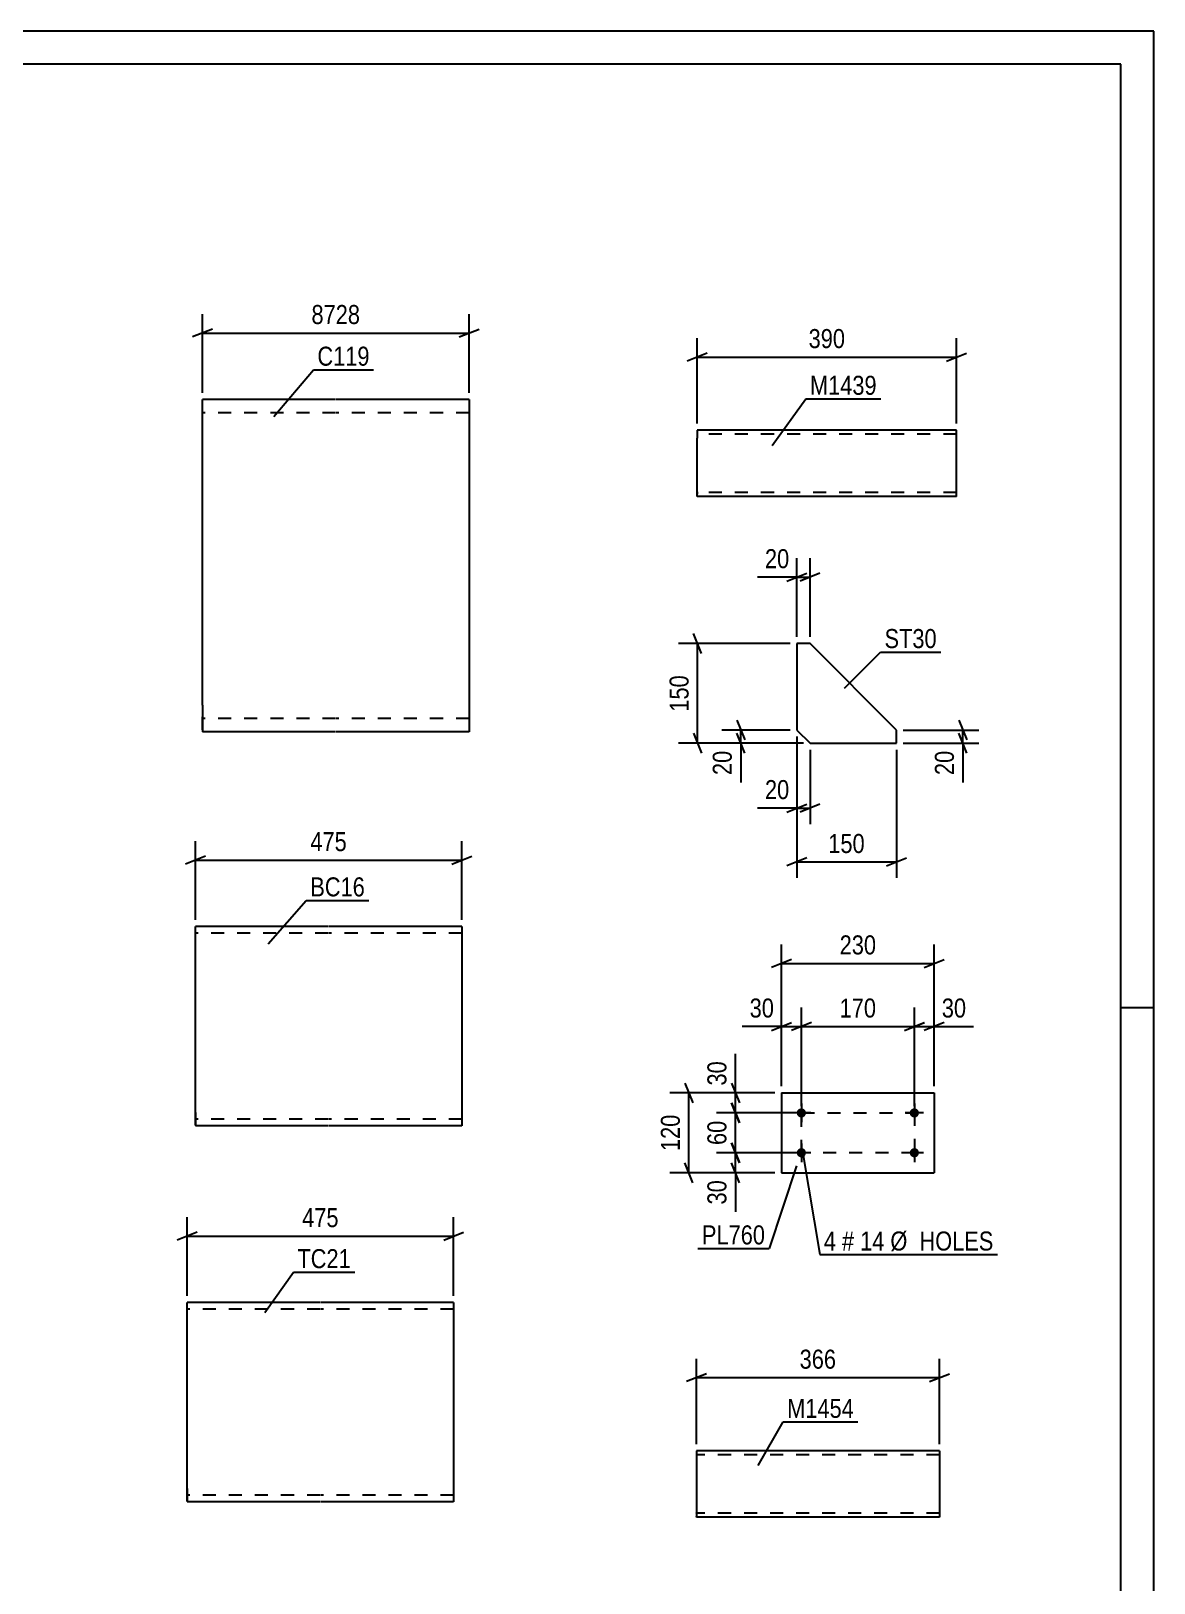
# Model space of a CAD drawing. Header units: millimetres. Extents: x 0 to 841, y 0 to 594.
# Drawn here: x 672 to 841, y 360.5 to 594 of the extents above; entities that cross this region are included whole.
import ezdxf

# ---------------------------------------------------------------- set-up
doc = ezdxf.new("R2010")
doc.units = ezdxf.units.MM
doc.linetypes.add('DXK_LINE_DOT2', pattern=[3.9198, 1.9599, -1.9599])
doc.styles.add('Arial Narrow', font='ARIALN.TTF', dxfattribs={"height": 0.2})

# ---------------------------------------------------------------- blocks, each defined once
blk = doc.blocks.new('Unknown-284859361-1134')
at = {"color": 5, "linetype": 'Continuous'}
for p, q in [((841, 594), (0, 594)), ((841, 0), (841, 594)), ((836, 589), (5, 589)), ((836, 5), (836, 589)), ((841, 447), (836, 447))]:
    blk.add_line(p, q, dxfattribs=at)
blk = doc.blocks.new('Part-284859361-10966 - 10965')
at = {"color": 2, "linetype": 'Continuous'}
for p, q in [((715.53, 402.66), (695.53, 402.66)), ((695.53, 374.66), (695.53, 402.66)), ((735.63, 402.66), (715.63, 402.66)), ((735.63, 402.66), (735.63, 372.66)), ((695.53, 374.66), (695.53, 372.66)), ((715.53, 372.66), (695.53, 372.66)), ((735.63, 372.66), (715.63, 372.66))]:
    blk.add_line(p, q, dxfattribs=at)
at = {"color": 7, "linetype": 'DXK_LINE_DOT2'}
for p, q in [((715.53, 401.66), (695.53, 401.66)), ((735.63, 401.66), (715.63, 401.66)), ((695.53, 372.81), (695.53, 374.66)), ((695.53, 373.66), (695.53, 373.73)), ((715.53, 373.66), (695.53, 373.66)), ((735.63, 373.66), (715.63, 373.66)), ((735.63, 373.66), (735.63, 373.73))]:
    blk.add_line(p, q, dxfattribs=at)
blk = doc.blocks.new('Part-284859361-10974 - 10973')
at = {"color": 2, "linetype": 'Continuous'}
for p, q in [((716.77, 459.24), (696.77, 459.24)), ((696.77, 431.24), (696.77, 459.24)), ((736.87, 459.24), (716.87, 459.24)), ((736.87, 459.24), (736.87, 429.24)), ((696.77, 431.24), (696.77, 429.24)), ((716.77, 429.24), (696.77, 429.24)), ((736.87, 429.24), (716.87, 429.24))]:
    blk.add_line(p, q, dxfattribs=at)
at = {"color": 7, "linetype": 'DXK_LINE_DOT2'}
for p, q in [((716.77, 458.24), (696.77, 458.24)), ((736.87, 458.24), (716.87, 458.24)), ((696.77, 429.39), (696.77, 431.24)), ((696.77, 430.24), (696.77, 430.31)), ((716.77, 430.24), (696.77, 430.24)), ((736.87, 430.24), (716.87, 430.24)), ((736.87, 430.24), (736.87, 430.31))]:
    blk.add_line(p, q, dxfattribs=at)
blk = doc.blocks.new('Part-284859361-11006 - 11005')
at = {"color": 2, "linetype": 'Continuous'}
for p, q in [((789.25, 501.82), (787.25, 501.82)), ((787.25, 501.82), (787.25, 488.82)), ((802.25, 488.82), (789.25, 501.82)), ((787.25, 488.82), (789.25, 486.82)), ((802.25, 486.82), (802.25, 488.82)), ((789.25, 486.82), (802.25, 486.82))]:
    blk.add_line(p, q, dxfattribs=at)
blk = doc.blocks.new('Part-284859361-11113 - 11112')
at = {"color": 2, "linetype": 'Continuous'}
for p, q in [((772.29, 533.94), (772.29, 532.74)), ((811.27, 533.94), (772.29, 533.94)), ((772.29, 524.68), (772.29, 532.74)), ((811.27, 523.94), (811.27, 533.94)), ((772.29, 524.03), (772.29, 524.68)), ((772.29, 523.94), (772.29, 524.03)), ((811.27, 523.94), (772.29, 523.94))]:
    blk.add_line(p, q, dxfattribs=at)
at = {"color": 7, "linetype": 'DXK_LINE_DOT2'}
for p, q in [((811.27, 533.34), (772.29, 533.34)), ((772.29, 524.68), (772.29, 524.29)), ((772.29, 524.54), (772.29, 524.58)), ((811.27, 524.54), (772.29, 524.54)), ((772.29, 523.94), (772.29, 523.94)), ((811.27, 524.54), (811.27, 524.58))]:
    blk.add_line(p, q, dxfattribs=at)
blk = doc.blocks.new('Part-284859361-11120 - 11119')
at = {"color": 2, "linetype": 'Continuous'}
for p, q in [((808.72, 380.36), (772.15, 380.36)), ((772.15, 380.36), (772.15, 370.45)), ((808.72, 380.36), (808.72, 370.36)), ((772.15, 370.36), (772.15, 370.45)), ((808.72, 370.36), (772.15, 370.36))]:
    blk.add_line(p, q, dxfattribs=at)
at = {"color": 7, "linetype": 'DXK_LINE_DOT2'}
for p, q in [((808.72, 379.76), (772.15, 379.76)), ((808.72, 380.27), (808.72, 380.36)), ((772.15, 370.96), (772.15, 371.01)), ((808.72, 370.96), (772.15, 370.96)), ((808.72, 370.96), (808.72, 371.01))]:
    blk.add_line(p, q, dxfattribs=at)
blk = doc.blocks.new('Part-284859361-11127 - 11126')
at = {"color": 2, "linetype": 'Continuous'}
for p, q in [((784.95, 434.2), (784.95, 422.2)), ((784.95, 434.2), (807.95, 434.2)), ((807.95, 434.2), (807.95, 422.2)), ((784.95, 422.2), (807.95, 422.2))]:
    blk.add_line(p, q, dxfattribs=at)
blk = doc.blocks.new('Bolt-284859361-11128 - 11126')
at = {"linetype": 'Continuous'}
for points in [[(787.95, 430.5, -1), (787.95, 431.9, -1)], [(804.95, 430.5, -1), (804.95, 431.9, -1)], [(787.95, 424.5, -1), (787.95, 425.9, -1)], [(804.95, 424.5, -1), (804.95, 425.9, -1)]]:
    blk.add_hatch(color=1, dxfattribs=at).paths.add_polyline_path(points)
at = {"color": 1, "linetype": 'Continuous'}
for p, q in [((787.95, 432.6), (787.95, 429.8)), ((804.95, 432.6), (804.95, 429.8)), ((789.35, 431.2), (786.55, 431.2)), ((806.35, 431.2), (803.55, 431.2)), ((789.35, 425.2), (786.55, 425.2)), ((787.95, 426.6), (787.95, 423.8)), ((806.35, 425.2), (803.55, 425.2)), ((804.95, 426.6), (804.95, 423.8))]:
    blk.add_line(p, q, dxfattribs=at)
blk = doc.blocks.new('Part-284859361-11135 - 11134')
at = {"color": 2, "linetype": 'Continuous'}
for p, q in [((717.85, 538.56), (697.85, 538.56)), ((697.85, 492.56), (697.85, 538.56)), ((737.95, 538.56), (717.95, 538.56)), ((737.95, 538.56), (737.95, 488.56)), ((697.85, 492.56), (697.85, 488.56)), ((717.85, 488.56), (697.85, 488.56)), ((737.95, 488.56), (717.95, 488.56))]:
    blk.add_line(p, q, dxfattribs=at)
at = {"color": 7, "linetype": 'DXK_LINE_DOT2'}
for p, q in [((717.85, 536.56), (697.85, 536.56)), ((737.95, 536.56), (717.95, 536.56)), ((697.85, 488.86), (697.85, 492.56)), ((717.85, 490.56), (697.85, 490.56)), ((737.95, 490.56), (717.95, 490.56))]:
    blk.add_line(p, q, dxfattribs=at)
blk = doc.blocks.new('Rectangle-284859361-12777 - 11126')
at = {"color": 1, "linetype": 'DXK_LINE_DOT2'}
blk.add_lwpolyline([(787.95, 431.2), (804.96, 431.2), (804.96, 425.2), (787.95, 425.2), (787.95, 431.2)], close=True, dxfattribs=at)
blk = doc.blocks.new('StraightDimension-284859361-11146 - 10965')
at = {"color": 7, "linetype": 'Continuous'}
for p, q in [((695.53, 403.66), (695.53, 415.51)), ((735.63, 403.66), (735.63, 415.51)), ((697.03, 413.26), (694.03, 412.06)), ((695.53, 412.66), (735.63, 412.66)), ((734.13, 412.06), (737.13, 413.26))]:
    blk.add_line(p, q, dxfattribs=at)
at = {"color": 0}
blk.add_wipeout([(718.93, 413.41), (718.93, 417.61), (712.24, 417.61), (712.24, 413.41)], dxfattribs=at)
at = {"color": 3, "style": 'Arial Narrow'}
blk.add_text('475', height=2.863, dxfattribs=at).set_placement((712.84, 414.01))
blk = doc.blocks.new('StraightDimension-284859361-11151 - 10973')
at = {"color": 7, "linetype": 'Continuous'}
for p, q in [((696.77, 460.24), (696.77, 472.09)), ((736.87, 460.24), (736.87, 472.09)), ((698.27, 469.84), (695.27, 468.64)), ((735.37, 468.64), (738.37, 469.84)), ((696.77, 469.24), (736.87, 469.24))]:
    blk.add_line(p, q, dxfattribs=at)
at = {"color": 0}
blk.add_wipeout([(720.16, 469.99), (720.16, 474.19), (713.47, 474.19), (713.47, 469.99)], dxfattribs=at)
at = {"color": 3, "style": 'Arial Narrow'}
blk.add_text('475', height=2.863, dxfattribs=at).set_placement((714.07, 470.59))
blk = doc.blocks.new('StraightDimension-284859361-11235 - 11005')
at = {"color": 7, "linetype": 'Continuous'}
for p, q in [((787.25, 487.82), (787.25, 466.56)), ((802.25, 485.82), (802.25, 466.56)), ((788.75, 469.56), (785.75, 468.36)), ((800.75, 468.36), (803.75, 469.56)), ((787.25, 468.96), (802.25, 468.96))]:
    blk.add_line(p, q, dxfattribs=at)
at = {"color": 0}
blk.add_wipeout([(798.09, 469.71), (798.09, 473.91), (791.4, 473.91), (791.4, 469.71)], dxfattribs=at)
at = {"color": 3, "style": 'Arial Narrow'}
blk.add_text('150', height=2.863, dxfattribs=at).set_placement((792, 470.31))
blk = doc.blocks.new('StraightDimension-284859361-11227 - 11005')
at = {"color": 7, "linetype": 'Continuous'}
for p, q in [((803.25, 488.82), (814.65, 488.82)), ((811.65, 490.32), (812.85, 487.32)), ((812.85, 485.32), (811.65, 488.32)), ((812.25, 486.82), (812.25, 488.82)), ((803.25, 486.82), (814.65, 486.82))]:
    blk.add_line(p, q, dxfattribs=at)
at = {"color": 0}
blk.add_wipeout([(811.5, 486.3), (807.3, 486.3), (807.3, 481.44), (811.5, 481.44)], dxfattribs=at)
at = {"color": 7, "linetype": 'Continuous'}
blk.add_line((812.25, 486.82), (812.25, 480.92), dxfattribs=at)
blk.add_line((812.25, 486.82), (812.25, 480.92), dxfattribs=at)
at = {"color": 3, "style": 'Arial Narrow'}
blk.add_text('20', height=2.863, rotation=90.0002, dxfattribs=at).set_placement((810.9, 482.04))
blk = doc.blocks.new('StraightDimension-284859361-11219 - 11005')
at = {"color": 7, "linetype": 'Continuous'}
for p, q in [((787.25, 502.82), (787.25, 514.67)), ((789.25, 502.82), (789.25, 514.67)), ((785.75, 511.22), (788.75, 512.42)), ((787.25, 511.82), (789.25, 511.82)), ((790.75, 512.42), (787.75, 511.22))]:
    blk.add_line(p, q, dxfattribs=at)
at = {"color": 0}
blk.add_wipeout([(786.72, 512.57), (786.72, 516.77), (781.87, 516.77), (781.87, 512.57)], dxfattribs=at)
at = {"color": 7, "linetype": 'Continuous'}
blk.add_line((787.25, 511.82), (781.34, 511.82), dxfattribs=at)
blk.add_line((787.25, 511.82), (781.34, 511.82), dxfattribs=at)
at = {"color": 3, "style": 'Arial Narrow'}
blk.add_text('20', height=2.863, dxfattribs=at).set_placement((782.47, 513.17))
blk = doc.blocks.new('StraightDimension-284859361-11239 - 11005')
at = {"color": 7, "linetype": 'Continuous'}
for p, q in [((772.93, 500.32), (771.73, 503.32)), ((786.25, 501.82), (769.48, 501.82)), ((772.33, 486.82), (772.33, 501.82)), ((771.73, 488.32), (772.93, 485.32)), ((788.25, 486.82), (769.48, 486.82))]:
    blk.add_line(p, q, dxfattribs=at)
at = {"color": 0}
blk.add_wipeout([(771.58, 497.67), (767.38, 497.67), (767.38, 490.98), (771.58, 490.98)], dxfattribs=at)
at = {"color": 3, "style": 'Arial Narrow'}
blk.add_text('150', height=2.863, rotation=90.0002, dxfattribs=at).set_placement((770.98, 491.58))
blk = doc.blocks.new('StraightDimension-284859361-11231 - 11005')
at = {"color": 7, "linetype": 'Continuous'}
for p, q in [((786.25, 488.82), (775.98, 488.82)), ((778.23, 490.32), (779.43, 487.32)), ((779.43, 485.32), (778.23, 488.32)), ((778.83, 486.82), (778.83, 488.82)), ((788.25, 486.82), (775.98, 486.82))]:
    blk.add_line(p, q, dxfattribs=at)
at = {"color": 0}
blk.add_wipeout([(778.08, 486.3), (773.88, 486.3), (773.88, 481.44), (778.08, 481.44)], dxfattribs=at)
at = {"color": 7, "linetype": 'Continuous'}
blk.add_line((778.83, 486.82), (778.83, 480.92), dxfattribs=at)
blk.add_line((778.83, 486.82), (778.83, 480.92), dxfattribs=at)
at = {"color": 3, "style": 'Arial Narrow'}
blk.add_text('20', height=2.863, rotation=90.0002, dxfattribs=at).set_placement((777.48, 482.04))
blk = doc.blocks.new('StraightDimension-284859361-11223 - 11005')
at = {"color": 7, "linetype": 'Continuous'}
for p, q in [((787.25, 487.82), (787.25, 474.67)), ((789.25, 485.82), (789.25, 474.67)), ((785.75, 476.47), (788.75, 477.67)), ((787.25, 477.07), (789.25, 477.07)), ((790.75, 477.67), (787.75, 476.47))]:
    blk.add_line(p, q, dxfattribs=at)
at = {"color": 0}
blk.add_wipeout([(786.72, 477.82), (786.72, 482.02), (781.87, 482.02), (781.87, 477.82)], dxfattribs=at)
at = {"color": 7, "linetype": 'Continuous'}
blk.add_line((787.25, 477.07), (781.34, 477.07), dxfattribs=at)
blk.add_line((787.25, 477.07), (781.34, 477.07), dxfattribs=at)
at = {"color": 3, "style": 'Arial Narrow'}
blk.add_text('20', height=2.863, dxfattribs=at).set_placement((782.47, 478.42))
blk = doc.blocks.new('StraightDimension-284859361-11483 - 11112')
at = {"color": 7, "linetype": 'Continuous'}
for p, q in [((772.29, 534.94), (772.29, 547.79)), ((811.27, 534.94), (811.27, 547.79)), ((773.79, 545.54), (770.79, 544.34)), ((772.29, 544.94), (811.27, 544.94)), ((809.77, 544.34), (812.77, 545.54))]:
    blk.add_line(p, q, dxfattribs=at)
at = {"color": 0}
blk.add_wipeout([(795.12, 545.69), (795.12, 549.89), (788.44, 549.89), (788.44, 545.69)], dxfattribs=at)
at = {"color": 3, "style": 'Arial Narrow'}
blk.add_text('390', height=2.863, dxfattribs=at).set_placement((789.04, 546.29))
blk = doc.blocks.new('StraightDimension-284859361-11487 - 11119')
at = {"color": 7, "linetype": 'Continuous'}
for p, q in [((772.15, 381.36), (772.15, 394.21)), ((808.72, 381.36), (808.72, 394.21)), ((773.65, 391.96), (770.65, 390.76)), ((772.15, 391.36), (808.72, 391.36)), ((807.22, 390.76), (810.22, 391.96))]:
    blk.add_line(p, q, dxfattribs=at)
at = {"color": 0}
blk.add_wipeout([(793.78, 392.11), (793.78, 396.31), (787.09, 396.31), (787.09, 392.11)], dxfattribs=at)
at = {"color": 3, "style": 'Arial Narrow'}
blk.add_text('366', height=2.863, dxfattribs=at).set_placement((787.69, 392.71))
blk = doc.blocks.new('StraightDimension-284859361-11493 - 11126')
at = {"color": 7, "linetype": 'Continuous'}
for p, q in [((786.95, 425.2), (775.17, 425.2)), ((777.42, 426.7), (778.62, 423.7)), ((778.02, 422.2), (778.02, 425.2)), ((778.62, 420.7), (777.42, 423.7)), ((783.95, 422.2), (775.17, 422.2))]:
    blk.add_line(p, q, dxfattribs=at)
at = {"color": 0}
blk.add_wipeout([(777.27, 421.67), (773.07, 421.67), (773.07, 416.82), (777.27, 416.82)], dxfattribs=at)
at = {"color": 7, "linetype": 'Continuous'}
blk.add_line((778.02, 422.2), (778.02, 416.29), dxfattribs=at)
blk.add_line((778.02, 422.2), (778.02, 416.29), dxfattribs=at)
at = {"color": 3, "style": 'Arial Narrow'}
blk.add_text('30', height=2.863, rotation=90.0002, dxfattribs=at).set_placement((776.67, 417.42))
blk = doc.blocks.new('StraightDimension-284859361-11491 - 11126')
at = {"color": 7, "linetype": 'Continuous'}
for p, q in [((777.42, 435.7), (778.62, 432.7)), ((783.95, 434.2), (775.17, 434.2)), ((778.62, 429.7), (777.42, 432.7)), ((778.02, 431.2), (778.02, 434.2)), ((786.95, 431.2), (775.17, 431.2))]:
    blk.add_line(p, q, dxfattribs=at)
at = {"color": 0}
blk.add_wipeout([(777.27, 439.58), (773.07, 439.58), (773.07, 434.72), (777.27, 434.72)], dxfattribs=at)
at = {"color": 7, "linetype": 'Continuous'}
blk.add_line((778.02, 434.2), (778.02, 440.1), dxfattribs=at)
blk.add_line((778.02, 434.2), (778.02, 440.1), dxfattribs=at)
at = {"color": 3, "style": 'Arial Narrow'}
blk.add_text('30', height=2.863, rotation=90.0002, dxfattribs=at).set_placement((776.67, 435.32))
blk = doc.blocks.new('StraightDimension-284859361-11492 - 11126')
at = {"color": 7, "linetype": 'Continuous'}
for p, q in [((777.42, 432.7), (778.62, 429.7)), ((786.95, 431.2), (775.17, 431.2)), ((778.02, 425.2), (778.02, 431.2)), ((786.95, 425.2), (775.17, 425.2)), ((778.62, 423.7), (777.42, 426.7))]:
    blk.add_line(p, q, dxfattribs=at)
at = {"color": 0}
blk.add_wipeout([(777.27, 430.63), (773.07, 430.63), (773.07, 425.77), (777.27, 425.77)], dxfattribs=at)
at = {"color": 3, "style": 'Arial Narrow'}
blk.add_text('60', height=2.863, rotation=90.0002, dxfattribs=at).set_placement((776.67, 426.37))
blk = doc.blocks.new('StraightDimension-284859361-11503 - 11126')
at = {"color": 7, "linetype": 'Continuous'}
for p, q in [((770.42, 435.7), (771.62, 432.7)), ((783.95, 434.2), (768.17, 434.2)), ((771.02, 422.2), (771.02, 434.2)), ((771.62, 420.7), (770.42, 423.7)), ((783.95, 422.2), (768.17, 422.2))]:
    blk.add_line(p, q, dxfattribs=at)
at = {"color": 0}
blk.add_wipeout([(770.27, 431.54), (766.07, 431.54), (766.07, 424.86), (770.27, 424.86)], dxfattribs=at)
at = {"color": 3, "style": 'Arial Narrow'}
blk.add_text('120', height=2.863, rotation=90.0002, dxfattribs=at).set_placement((769.67, 425.46))
blk = doc.blocks.new('StraightDimension-284859361-11507 - 11126')
at = {"color": 7, "linetype": 'Continuous'}
for p, q in [((804.96, 432.2), (804.96, 447.05)), ((807.95, 435.2), (807.95, 447.05)), ((803.46, 443.6), (806.45, 444.8)), ((804.96, 444.2), (807.95, 444.2)), ((809.45, 444.8), (806.45, 443.6))]:
    blk.add_line(p, q, dxfattribs=at)
at = {"color": 0}
blk.add_wipeout([(813.34, 444.95), (813.34, 449.15), (808.48, 449.15), (808.48, 444.95)], dxfattribs=at)
at = {"color": 7, "linetype": 'Continuous'}
blk.add_line((807.95, 444.2), (813.86, 444.2), dxfattribs=at)
blk.add_line((807.95, 444.2), (813.86, 444.2), dxfattribs=at)
at = {"color": 3, "style": 'Arial Narrow'}
blk.add_text('30', height=2.863, dxfattribs=at).set_placement((809.08, 445.55))
blk = doc.blocks.new('StraightDimension-284859361-11508 - 11126')
at = {"color": 7, "linetype": 'Continuous'}
for p, q in [((787.95, 432.2), (787.95, 447.05)), ((804.96, 432.2), (804.96, 447.05)), ((789.45, 444.8), (786.45, 443.6)), ((787.95, 444.2), (804.96, 444.2)), ((803.46, 443.6), (806.46, 444.8))]:
    blk.add_line(p, q, dxfattribs=at)
at = {"color": 0}
blk.add_wipeout([(799.8, 444.95), (799.8, 449.15), (793.11, 449.15), (793.11, 444.95)], dxfattribs=at)
at = {"color": 3, "style": 'Arial Narrow'}
blk.add_text('170', height=2.863, dxfattribs=at).set_placement((793.71, 445.55))
blk = doc.blocks.new('StraightDimension-284859361-11509 - 11126')
at = {"color": 7, "linetype": 'Continuous'}
for p, q in [((784.95, 435.2), (784.95, 447.05)), ((787.95, 432.2), (787.95, 447.05)), ((783.45, 443.6), (786.45, 444.8)), ((784.95, 444.2), (787.95, 444.2)), ((789.45, 444.8), (786.45, 443.6))]:
    blk.add_line(p, q, dxfattribs=at)
at = {"color": 0}
blk.add_wipeout([(784.43, 444.95), (784.43, 449.15), (779.57, 449.15), (779.57, 444.95)], dxfattribs=at)
at = {"color": 7, "linetype": 'Continuous'}
blk.add_line((784.95, 444.2), (779.05, 444.2), dxfattribs=at)
blk.add_line((784.95, 444.2), (779.05, 444.2), dxfattribs=at)
at = {"color": 3, "style": 'Arial Narrow'}
blk.add_text('30', height=2.863, dxfattribs=at).set_placement((780.17, 445.55))
blk = doc.blocks.new('StraightDimension-284859361-11519 - 11126')
at = {"color": 7, "linetype": 'Continuous'}
for p, q in [((784.95, 435.2), (784.95, 456.55)), ((807.95, 435.2), (807.95, 456.55)), ((786.45, 454.3), (783.45, 453.1)), ((784.95, 453.7), (807.95, 453.7)), ((806.45, 453.1), (809.45, 454.3))]:
    blk.add_line(p, q, dxfattribs=at)
at = {"color": 0}
blk.add_wipeout([(799.8, 454.45), (799.8, 458.65), (793.11, 458.65), (793.11, 454.45)], dxfattribs=at)
at = {"color": 3, "style": 'Arial Narrow'}
blk.add_text('230', height=2.863, dxfattribs=at).set_placement((793.71, 455.05))
blk = doc.blocks.new('StraightDimension-284859361-11523 - 11134')
at = {"color": 7, "linetype": 'Continuous'}
for p, q in [((697.85, 539.56), (697.85, 551.41)), ((737.95, 539.56), (737.95, 551.41)), ((699.35, 549.16), (696.35, 547.96)), ((736.45, 547.96), (739.45, 549.16)), ((697.85, 548.56), (737.95, 548.56))]:
    blk.add_line(p, q, dxfattribs=at)
at = {"color": 0}
blk.add_wipeout([(722.15, 549.31), (722.15, 553.51), (713.64, 553.51), (713.64, 549.31)], dxfattribs=at)
at = {"color": 3, "style": 'Arial Narrow'}
blk.add_text('8728', height=2.863, dxfattribs=at).set_placement((714.24, 549.91))
blk = doc.blocks.new('Mark-284859361-11526 - 10965')
at = {"color": 0}
blk.add_wipeout([(720.15, 407.84), (720.15, 410.84), (712.12, 410.84), (712.12, 407.84)], dxfattribs=at)
blk.add_wipeout([(720.15, 407.84), (720.15, 410.84), (712.12, 410.84), (712.12, 407.84)], dxfattribs=at)
at = {"color": 30, "linetype": 'Continuous'}
for p, q in [((707.21, 401.18), (711.52, 407.24)), ((711.52, 407.24), (720.75, 407.24))]:
    blk.add_line(p, q, dxfattribs=at)
at = {"color": 3, "style": 'Arial Narrow'}
blk.add_text('TC21', height=2.863, dxfattribs=at).set_placement((712.12, 407.84))
blk = doc.blocks.new('Mark-284859361-11529 - 10973')
at = {"color": 0}
blk.add_wipeout([(722.28, 463.78), (722.28, 466.78), (714.06, 466.78), (714.06, 463.78)], dxfattribs=at)
blk.add_wipeout([(722.28, 463.78), (722.28, 466.78), (714.06, 466.78), (714.06, 463.78)], dxfattribs=at)
at = {"color": 30, "linetype": 'Continuous'}
for p, q in [((707.74, 456.63), (713.46, 463.18)), ((713.46, 463.18), (722.88, 463.18))]:
    blk.add_line(p, q, dxfattribs=at)
at = {"color": 3, "style": 'Arial Narrow'}
blk.add_text('BC16', height=2.863, dxfattribs=at).set_placement((714.06, 463.78))
blk = doc.blocks.new('Mark-284859361-12757 - 11005')
at = {"color": 0}
blk.add_wipeout([(808.31, 501.15), (808.31, 504.15), (800.46, 504.15), (800.46, 501.15)], dxfattribs=at)
blk.add_wipeout([(808.31, 501.15), (808.31, 504.15), (800.46, 504.15), (800.46, 501.15)], dxfattribs=at)
at = {"color": 30, "linetype": 'Continuous'}
for p, q in [((794.45, 495.14), (799.86, 500.55)), ((799.86, 500.55), (808.91, 500.55))]:
    blk.add_line(p, q, dxfattribs=at)
at = {"color": 3, "style": 'Arial Narrow'}
blk.add_text('ST30', height=2.863, dxfattribs=at).set_placement((800.46, 501.15))
blk = doc.blocks.new('Mark-284859361-11571 - 11112')
at = {"color": 0}
blk.add_wipeout([(799.29, 539.26), (799.29, 542.26), (789.24, 542.26), (789.24, 539.26)], dxfattribs=at)
blk.add_wipeout([(799.29, 539.26), (799.29, 542.26), (789.24, 542.26), (789.24, 539.26)], dxfattribs=at)
at = {"color": 30, "linetype": 'Continuous'}
for p, q in [((783.57, 531.64), (788.64, 538.66)), ((788.64, 538.66), (799.89, 538.66))]:
    blk.add_line(p, q, dxfattribs=at)
at = {"color": 3, "style": 'Arial Narrow'}
blk.add_text('M1439', height=2.863, dxfattribs=at).set_placement((789.24, 539.26))
blk = doc.blocks.new('Mark-284859361-11574 - 11119')
at = {"color": 0}
blk.add_wipeout([(795.86, 385.31), (795.86, 388.31), (785.81, 388.31), (785.81, 385.31)], dxfattribs=at)
blk.add_wipeout([(795.86, 385.31), (795.86, 388.31), (785.81, 388.31), (785.81, 385.31)], dxfattribs=at)
at = {"color": 30, "linetype": 'Continuous'}
for p, q in [((781.46, 378.12), (785.21, 384.71)), ((785.21, 384.71), (796.46, 384.71))]:
    blk.add_line(p, q, dxfattribs=at)
at = {"color": 3, "style": 'Arial Narrow'}
blk.add_text('M1454', height=2.863, dxfattribs=at).set_placement((785.81, 385.31))
blk = doc.blocks.new('Mark-284859361-11577 - 11126')
at = {"color": 0}
blk.add_wipeout([(782.5, 411.41), (782.5, 414.41), (772.99, 414.41), (772.99, 411.41)], dxfattribs=at)
blk.add_wipeout([(782.5, 411.41), (782.5, 414.41), (772.99, 414.41), (772.99, 411.41)], dxfattribs=at)
at = {"color": 30, "linetype": 'Continuous'}
for p in [(787.2, 423.25), (772.39, 410.81)]:
    blk.add_line(p, (783.1, 410.81), dxfattribs=at)
at = {"color": 3, "style": 'Arial Narrow'}
blk.add_text('PL760', height=2.863, dxfattribs=at).set_placement((772.99, 411.41))
blk = doc.blocks.new('Mark-284859361-11580 - 11126')
at = {"color": 0}
blk.add_wipeout([(793.16, 410.49), (793.16, 413.49), (791.33, 413.49), (791.33, 410.49)], dxfattribs=at)
blk.add_wipeout([(793.16, 410.49), (793.16, 413.49), (791.33, 413.49), (791.33, 410.49)], dxfattribs=at)
at = {"color": 7, "linetype": 'Continuous'}
blk.add_line((788.19, 425.11), (790.73, 409.89), dxfattribs=at)
at = {"color": 0}
blk.add_wipeout([(795.89, 410.49), (795.89, 413.49), (794.06, 413.49), (794.06, 410.49)], dxfattribs=at)
blk.add_wipeout([(795.89, 410.49), (795.89, 413.49), (794.06, 413.49), (794.06, 410.49)], dxfattribs=at)
at = {"color": 3, "style": 'Arial Narrow'}
blk.add_text('4', height=2.86, dxfattribs=at).set_placement((791.33, 410.49))
at = {"color": 0}
blk.add_wipeout([(800.44, 410.49), (800.44, 413.49), (796.79, 413.49), (796.79, 410.49)], dxfattribs=at)
blk.add_wipeout([(800.44, 410.49), (800.44, 413.49), (796.79, 413.49), (796.79, 410.49)], dxfattribs=at)
at = {"color": 3, "style": 'Arial Narrow'}
blk.add_text('#', height=2.86, dxfattribs=at).set_placement((794.06, 410.49))
at = {"color": 0}
blk.add_wipeout([(816.87, 410.49), (816.87, 413.49), (801.34, 413.49), (801.34, 410.49)], dxfattribs=at)
blk.add_wipeout([(816.87, 410.49), (816.87, 413.49), (801.34, 413.49), (801.34, 410.49)], dxfattribs=at)
at = {"color": 7, "linetype": 'Continuous'}
blk.add_line((790.73, 409.89), (817.47, 409.89), dxfattribs=at)
at = {"color": 3, "style": 'Arial Narrow'}
for s, p in [('Ø  HOLES', (801.34, 410.49)), ('14', (796.79, 410.49))]:
    blk.add_text(s, height=2.863, dxfattribs=at).set_placement(p)
blk = doc.blocks.new('Mark-284859361-11581 - 11134')
at = {"color": 0}
blk.add_wipeout([(722.99, 543.64), (722.99, 546.64), (715.13, 546.64), (715.13, 543.64)], dxfattribs=at)
blk.add_wipeout([(722.99, 543.64), (722.99, 546.64), (715.13, 546.64), (715.13, 543.64)], dxfattribs=at)
at = {"color": 30, "linetype": 'Continuous'}
for p, q in [((708.59, 536.02), (714.53, 543.04)), ((714.53, 543.04), (723.59, 543.04))]:
    blk.add_line(p, q, dxfattribs=at)
at = {"color": 3, "style": 'Arial Narrow'}
blk.add_text('C119', height=2.863, dxfattribs=at).set_placement((715.13, 543.64))

msp = doc.modelspace()

# ---------------------------------------------------------------- block references
for name in ['Unknown-284859361-1134', 'Part-284859361-11135 - 11134', 'Part-284859361-11113 - 11112', 'Part-284859361-11006 - 11005', 'Part-284859361-10974 - 10973', 'Part-284859361-11127 - 11126', 'Bolt-284859361-11128 - 11126', 'Rectangle-284859361-12777 - 11126', 'Part-284859361-10966 - 10965', 'Part-284859361-11120 - 11119']:
    msp.add_blockref(name, (0, 0))

# ---------------------------------------------------------------- next in the draw order: block references
for name in ['StraightDimension-284859361-11523 - 11134', 'StraightDimension-284859361-11483 - 11112', 'StraightDimension-284859361-11219 - 11005', 'Mark-284859361-12757 - 11005', 'StraightDimension-284859361-11235 - 11005', 'StraightDimension-284859361-11151 - 10973', 'StraightDimension-284859361-11507 - 11126', 'StraightDimension-284859361-11491 - 11126', 'StraightDimension-284859361-11493 - 11126', 'StraightDimension-284859361-11146 - 10965', 'StraightDimension-284859361-11487 - 11119']:
    msp.add_blockref(name, (0, 0))

# ---------------------------------------------------------------- next in the draw order: block references
for name in ['Mark-284859361-11581 - 11134', 'Mark-284859361-11571 - 11112', 'StraightDimension-284859361-11239 - 11005', 'StraightDimension-284859361-11227 - 11005', 'Mark-284859361-11529 - 10973', 'StraightDimension-284859361-11492 - 11126', 'Mark-284859361-11526 - 10965', 'Mark-284859361-11574 - 11119']:
    msp.add_blockref(name, (0, 0))

# ---------------------------------------------------------------- next in the draw order: block references
for name in ['StraightDimension-284859361-11231 - 11005', 'StraightDimension-284859361-11508 - 11126', 'StraightDimension-284859361-11503 - 11126']:
    msp.add_blockref(name, (0, 0))

# ---------------------------------------------------------------- next in the draw order: block references
for name in ['StraightDimension-284859361-11223 - 11005', 'StraightDimension-284859361-11509 - 11126', 'Mark-284859361-11577 - 11126']:
    msp.add_blockref(name, (0, 0))

# ---------------------------------------------------------------- next in the draw order: block references
for name in ['StraightDimension-284859361-11519 - 11126', 'Mark-284859361-11580 - 11126']:
    msp.add_blockref(name, (0, 0))

doc.saveas('drawing.dxf')
